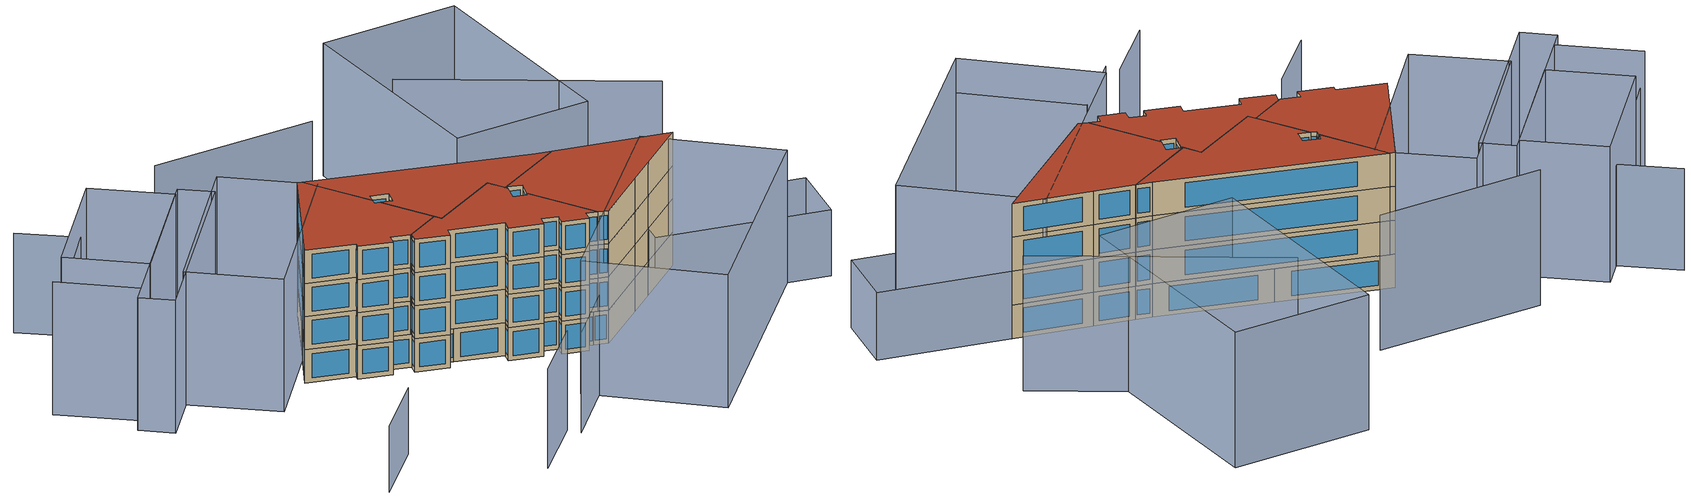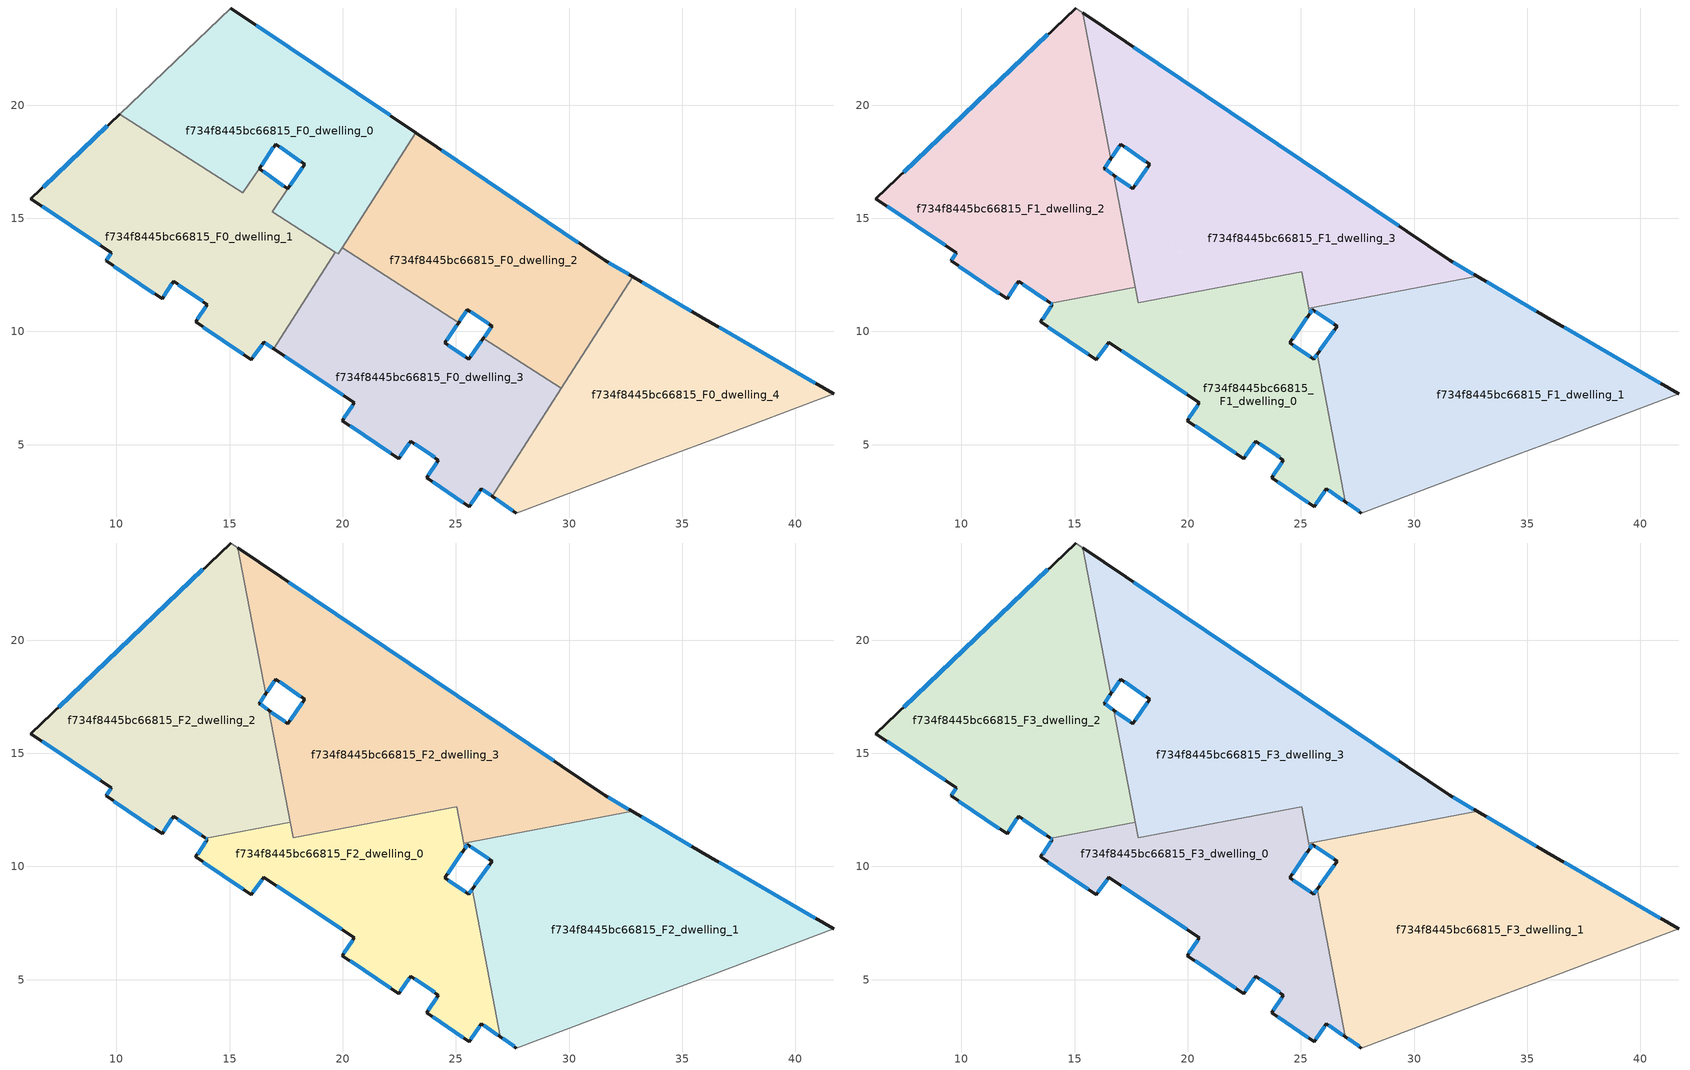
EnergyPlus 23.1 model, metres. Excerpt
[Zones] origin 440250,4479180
f734f8445bc66815_F0_dwelling_0
 floor ground (EU_floor_Construction): 23.23,18.78 19.8,13.43 16.89,15.29 18.31,17.38 17.03,18.28 15.59,16.12 10.14,19.61 15.04,24.29 z0
 wall outside (EU_wall_Construction): 23.23,18.78 15.04,24.29 / 16.31,17.2 17.03,18.28 18.31,17.38 17.58,16.3 z0:3
 wall adiabatic (EU_wall_Construction): 15.04,24.29 10.14,19.61 z0:3
 wall to f734f8445bc66815_F0_dwelling_1 (EU_wall_Construction): 10.14,19.61 15.59,16.12 16.31,17.2 / 17.58,16.3 16.89,15.29 19.68,13.51 z0:3
 wall to f734f8445bc66815_F0_dwelling_2 (EU_wall_Construction): 19.97,13.69 23.23,18.78 z0:3
 wall to f734f8445bc66815_F0_dwelling_3 (EU_wall_Construction): 19.68,13.51 19.8,13.43 19.97,13.69 z0:3
 window (EU_Window_Construction): 22.09,19.54 16.18,23.53 / 17.21,18.16 18.14,17.51 / 18.21,17.23 17.68,16.45 / 16.41,17.35 16.93,18.13 z0.42:2.58
f734f8445bc66815_F0_dwelling_1
 floor ground (EU_floor_Construction): 17.58,16.3 16.89,15.29 19.68,13.51 16.95,9.24 16.52,9.53 15.96,8.76 13.5,10.43 14.02,11.19 12.52,12.21 12.02,11.44 9.55,13.11 9.78,13.48 6.22,15.86 10.14,19.61 15.59,16.12 16.31,17.2 z0
 wall outside (EU_wall_Construction): 10.14,19.61 6.22,15.86 9.78,13.48 9.55,13.11 12.02,11.44 12.52,12.21 14.02,11.19 13.5,10.43 15.96,8.76 16.52,9.53 16.95,9.24 / 17.58,16.3 16.31,17.2 z0:3
 wall to f734f8445bc66815_F0_dwelling_3 (EU_wall_Construction): 16.95,9.24 19.68,13.51 z0:3
 window (EU_Window_Construction): 16.03,8.86 16.44,9.42 / 13.84,10.2 15.62,8.99 / 13.95,11.09 13.57,10.53 / 12.73,12.07 13.81,11.33 / 12.09,11.55 12.45,12.11 / 9.89,12.88 11.68,11.67 / 9.75,13.43 9.58,13.16 / 6.71,15.53 9.28,13.81 / 9.6,19.09 6.76,16.38 / 17.4,16.43 16.49,17.08 / 16.58,9.49 16.89,9.28 z0.42:2.58
f734f8445bc66815_F0_dwelling_2
 floor ground (EU_floor_Construction): 31.58,13.15 32.82,12.42 29.66,7.49 26.22,9.7 26.6,10.24 25.51,10.97 25.12,10.39 19.97,13.69 23.23,18.78 z0
 wall outside (EU_wall_Construction): 32.82,12.42 31.58,13.15 23.23,18.78 / 25.12,10.39 25.51,10.97 26.6,10.24 26.22,9.7 z0:3
 wall to f734f8445bc66815_F0_dwelling_3 (EU_wall_Construction): 26.22,9.7 29.66,7.49 / 19.97,13.69 25.12,10.39 z0:3
 wall to f734f8445bc66815_F0_dwelling_4 (EU_wall_Construction): 29.66,7.49 32.82,12.42 z0:3
 window (EU_Window_Construction): 32.64,12.52 31.75,13.05 / 26.55,10.16 26.27,9.77 / 25.66,10.86 26.45,10.34 / 25.18,10.47 25.46,10.89 / 30.42,13.93 24.38,18 z0.42:2.58
f734f8445bc66815_F0_dwelling_3
 floor ground (EU_floor_Construction): 26.22,9.7 29.66,7.49 26.61,2.72 26.12,3.06 25.59,2.26 23.71,3.53 24.23,4.32 23.01,5.16 22.47,4.38 19.98,6.06 20.52,6.84 16.95,9.24 19.68,13.51 19.8,13.43 19.97,13.69 25.12,10.39 24.52,9.5 25.56,8.78 z0
 wall outside (EU_wall_Construction): 16.95,9.24 20.52,6.84 19.98,6.06 22.47,4.38 23.01,5.16 24.23,4.32 23.71,3.53 25.59,2.26 26.12,3.06 26.61,2.72 / 26.22,9.7 25.56,8.78 24.52,9.5 25.12,10.39 z0:3
 wall to f734f8445bc66815_F0_dwelling_4 (EU_wall_Construction): 26.61,2.72 29.66,7.49 z0:3
 window (EU_Window_Construction): 22.55,4.49 22.93,5.05 / 20.33,5.83 22.13,4.62 / 20.44,6.73 20.05,6.17 / 17.44,8.91 20.02,7.18 / 24.6,9.62 25.04,10.27 / 25.42,8.88 24.66,9.4 / 26.12,9.57 25.65,8.91 / 26.19,3.01 26.54,2.76 / 25.67,2.37 26.05,2.95 / 23.97,3.36 25.33,2.44 / 24.16,4.21 23.78,3.64 / 23.18,5.04 24.06,4.43 z0.42:2.58
f734f8445bc66815_F0_dwelling_4
 floor ground (EU_floor_Construction): 41.69,7.24 36.34,5.22 33.35,4.11 27.67,1.98 26.61,2.72 32.82,12.42 35.82,10.65 z0
 wall outside (EU_wall_Construction): 26.61,2.72 27.67,1.98 / 41.69,7.24 35.82,10.65 32.82,12.42 z0:3
 wall adiabatic (EU_wall_Construction): 27.67,1.98 33.35,4.11 36.34,5.22 41.69,7.24 z0:3
 window (EU_Window_Construction): 26.76,2.61 27.52,2.08 / 35.4,10.9 33.23,12.17 / 40.88,7.71 36.64,10.18 z0.42:2.58
f734f8445bc66815_F1_dwelling_0
 floor to f734f8445bc66815_F0_dwelling_3 (EU_floor_Construction): 25.12,10.39 24.52,9.5 25.56,8.78 25.72,9 26.85,3.09 26.61,2.72 26.12,3.06 25.59,2.26 23.71,3.53 24.23,4.32 23.01,5.16 22.47,4.38 19.98,6.06 20.52,6.84 16.95,9.24 18.3,11.36 22.4,12.14 z3
 floor to f734f8445bc66815_F0_dwelling_4 (EU_floor_Construction): 26.85,3.09 26.97,2.47 26.61,2.72 z3
 floor to f734f8445bc66815_F0_dwelling_1 (EU_floor_Construction): 18.3,11.36 16.95,9.24 16.52,9.53 15.96,8.76 13.5,10.43 14.02,11.19 13.94,11.24 17.67,11.95 17.8,11.26 z3
 floor to f734f8445bc66815_F0_dwelling_2 (EU_floor_Construction): 25.03,12.64 25.38,10.78 25.12,10.39 22.4,12.14 z3
 wall outside (EU_wall_Construction): 13.94,11.24 14.02,11.19 13.51,10.45 13.5,10.43 15.96,8.76 16.52,9.53 20.52,6.84 19.98,6.06 22.47,4.38 23.01,5.16 24.23,4.32 23.71,3.53 25.59,2.26 26.12,3.06 26.97,2.47 / 25.56,8.78 24.52,9.5 25.39,10.78 / 25.56,8.78 25.72,9 z3:6
 wall to f734f8445bc66815_F1_dwelling_2 (EU_wall_Construction): 17.67,11.95 13.94,11.24 z3:6
 wall to f734f8445bc66815_F1_dwelling_3 (EU_wall_Construction): 17.81,11.26 17.67,11.95 / 25.34,11.02 25.03,12.64 17.8,11.26 z3:6
 wall to f734f8445bc66815_F1_dwelling_1 (EU_wall_Construction): 26.97,2.47 25.72,9 / 25.39,10.78 25.34,11.02 z3:6
 window (EU_Window_Construction): 23.18,5.04 24.06,4.43 / 22.55,4.49 22.93,5.05 / 20.33,5.83 22.13,4.62 / 20.44,6.73 20.05,6.17 / 17.08,9.16 19.96,7.22 / 16.03,8.86 16.44,9.42 / 13.84,10.2 15.62,8.99 / 13.95,11.09 13.58,10.55 / 13.95,11.23 14.01,11.2 / 24.64,9.68 25.26,10.6 / 25.42,8.88 24.66,9.4 / 25.59,8.81 25.7,8.97 / 26.24,2.98 26.85,2.55 / 25.67,2.37 26.05,2.95 / 23.97,3.36 25.33,2.44 / 24.16,4.21 23.78,3.64 z3.42:5.58
f734f8445bc66815_F1_dwelling_1
 floor to f734f8445bc66815_F0_dwelling_4 (EU_floor_Construction): 41.69,7.24 36.34,5.22 33.35,4.11 27.67,1.98 26.97,2.47 26.85,3.09 32.82,12.42 35.82,10.65 z3
 floor to f734f8445bc66815_F0_dwelling_3 (EU_floor_Construction): 29.66,7.49 26.85,3.09 25.72,9 26.22,9.7 z3
 floor to f734f8445bc66815_F0_dwelling_2 (EU_floor_Construction): 32.82,12.42 29.66,7.49 26.22,9.7 26.6,10.24 25.51,10.97 25.38,10.78 25.34,11.02 32.78,12.44 z3
 wall outside (EU_wall_Construction): 25.51,10.97 26.6,10.24 25.72,9 / 25.51,10.97 25.39,10.78 / 41.69,7.24 35.82,10.65 32.78,12.44 / 26.97,2.47 27.67,1.98 z3:6
 wall to f734f8445bc66815_F1_dwelling_3 (EU_wall_Construction): 32.78,12.44 25.34,11.02 z3:6
 wall adiabatic (EU_wall_Construction): 27.67,1.98 33.35,4.11 36.34,5.22 41.69,7.24 z3:6
 window (EU_Window_Construction): 26.48,10.07 25.84,9.17 / 25.66,10.86 26.45,10.34 / 25.49,10.94 25.4,10.8 / 35.4,10.9 33.21,12.19 / 40.88,7.71 36.64,10.18 / 27.07,2.4 27.57,2.05 z3.42:5.58
f734f8445bc66815_F1_dwelling_2
 floor to f734f8445bc66815_F0_dwelling_1 (EU_floor_Construction): 16.31,17.2 16.73,16.9 17,15.46 16.89,15.29 17.06,15.18 17.67,11.95 13.94,11.24 12.52,12.21 12.02,11.44 9.55,13.11 9.78,13.48 6.22,15.86 10.14,19.61 15.59,16.12 z3
 floor to f734f8445bc66815_F0_dwelling_0 (EU_floor_Construction): 17,15.46 17.06,15.18 16.89,15.29 z3; 15.36,24.08 16.59,17.63 15.59,16.12 10.14,19.61 15.04,24.29 z3
 wall outside (EU_wall_Construction): 15.04,24.29 6.22,15.86 9.78,13.48 9.55,13.11 12.02,11.44 12.52,12.21 13.94,11.24 / 16.73,16.9 16.31,17.2 16.59,17.62 z3:6
 wall adiabatic (EU_wall_Construction): 15.36,24.08 15.04,24.29 z3:6
 wall to f734f8445bc66815_F1_dwelling_3 (EU_wall_Construction): 16.59,17.62 15.36,24.08 / 17.67,11.95 16.73,16.9 z3:6
 window (EU_Window_Construction): 12.09,11.55 12.45,12.11 / 9.89,12.88 11.68,11.67 / 9.75,13.43 9.58,13.16 / 6.71,15.53 9.28,13.81 / 13.82,23.12 7.44,17.03 / 16.35,17.26 16.55,17.56 / 16.67,16.94 16.37,17.16 / 12.72,12.08 13.75,11.38 z3.42:5.58
f734f8445bc66815_F1_dwelling_3
 floor to f734f8445bc66815_F0_dwelling_0 (EU_floor_Construction): 23.23,18.78 19.8,13.43 17.06,15.18 17,15.46 18.31,17.38 17.03,18.28 16.59,17.63 15.36,24.08 z3
 floor to f734f8445bc66815_F0_dwelling_2 (EU_floor_Construction): 31.58,13.15 32.78,12.44 25.34,11.02 25.03,12.64 22.4,12.14 19.97,13.69 23.23,18.78 z3
 floor to f734f8445bc66815_F0_dwelling_1 (EU_floor_Construction): 17.58,16.3 17,15.46 16.73,16.9 z3; 19.68,13.51 18.3,11.36 17.8,11.26 17.06,15.18 z3
 floor to f734f8445bc66815_F0_dwelling_3 (EU_floor_Construction): 22.4,12.14 18.3,11.36 19.68,13.51 19.8,13.43 19.97,13.69 z3
 wall outside (EU_wall_Construction): 16.59,17.62 17.03,18.28 18.31,17.38 17.58,16.3 16.73,16.9 / 32.78,12.44 31.58,13.15 15.36,24.08 z3:6
 window (EU_Window_Construction): 17.46,16.39 16.85,16.82 / 18.21,17.23 17.68,16.45 / 17.21,18.16 18.14,17.51 / 16.65,17.71 16.97,18.19 / 29.33,14.67 17.61,22.56 / 32.62,12.54 31.74,13.05 z3.42:5.58
f734f8445bc66815_F2_dwelling_0
 floor to f734f8445bc66815_F1_dwelling_0 (EU_floor_Construction): 25.03,12.64 25.39,10.78 24.52,9.5 25.56,8.78 25.72,9 26.97,2.47 26.12,3.06 25.59,2.26 23.71,3.53 24.23,4.32 23.01,5.16 22.47,4.38 19.98,6.06 20.52,6.84 16.52,9.53 15.96,8.76 13.5,10.43 13.51,10.45 14.02,11.19 13.94,11.24 17.67,11.95 17.8,11.26 z6
 wall outside (EU_wall_Construction): 13.94,11.24 14.02,11.19 13.51,10.45 13.5,10.43 15.96,8.76 16.52,9.53 20.52,6.84 19.98,6.06 22.47,4.38 23.01,5.16 24.23,4.32 23.71,3.53 25.59,2.26 26.12,3.06 26.97,2.47 / 25.56,8.78 24.52,9.5 25.39,10.78 / 25.56,8.78 25.72,9 z6:9
 wall to f734f8445bc66815_F2_dwelling_2 (EU_wall_Construction): 17.67,11.95 13.94,11.24 z6:9
 wall to f734f8445bc66815_F2_dwelling_3 (EU_wall_Construction): 17.81,11.26 17.67,11.95 / 25.34,11.02 25.03,12.64 17.8,11.26 z6:9
 wall to f734f8445bc66815_F2_dwelling_1 (EU_wall_Construction): 26.97,2.47 25.72,9 / 25.39,10.78 25.34,11.02 z6:9
 window (EU_Window_Construction): 23.18,5.04 24.06,4.43 / 22.55,4.49 22.93,5.05 / 20.33,5.83 22.13,4.62 / 20.44,6.73 20.05,6.17 / 17.08,9.16 19.96,7.22 / 16.03,8.86 16.44,9.42 / 13.84,10.2 15.62,8.99 / 13.95,11.09 13.58,10.55 / 13.95,11.23 14.01,11.2 / 24.64,9.68 25.26,10.6 / 25.42,8.88 24.66,9.4 / 25.59,8.81 25.7,8.97 / 26.24,2.98 26.85,2.55 / 25.67,2.37 26.05,2.95 / 23.97,3.36 25.33,2.44 / 24.16,4.21 23.78,3.64 z6.42:8.58
f734f8445bc66815_F2_dwelling_1
 floor to f734f8445bc66815_F1_dwelling_1 (EU_floor_Construction): 41.69,7.24 36.34,5.22 33.35,4.11 27.67,1.98 26.97,2.47 25.72,9 26.6,10.24 25.51,10.97 25.39,10.78 25.34,11.02 32.78,12.44 35.82,10.65 z6
 wall outside (EU_wall_Construction): 25.51,10.97 26.6,10.24 25.72,9 / 25.51,10.97 25.39,10.78 / 41.69,7.24 35.82,10.65 32.78,12.44 / 26.97,2.47 27.67,1.98 z6:9
 wall to f734f8445bc66815_F2_dwelling_3 (EU_wall_Construction): 32.78,12.44 25.34,11.02 z6:9
 wall adiabatic (EU_wall_Construction): 27.67,1.98 33.35,4.11 36.34,5.22 41.69,7.24 z6:9
 window (EU_Window_Construction): 26.48,10.07 25.84,9.17 / 25.66,10.86 26.45,10.34 / 25.49,10.94 25.4,10.8 / 35.4,10.9 33.21,12.19 / 40.88,7.71 36.64,10.18 / 27.07,2.4 27.57,2.05 z6.42:8.58
f734f8445bc66815_F2_dwelling_2
 floor to f734f8445bc66815_F1_dwelling_2 (EU_floor_Construction): 15.36,24.08 16.59,17.62 16.31,17.2 16.73,16.9 17.67,11.95 13.94,11.24 12.52,12.21 12.02,11.44 9.55,13.11 9.78,13.48 6.22,15.86 15.04,24.29 z6
 wall outside (EU_wall_Construction): 15.04,24.29 6.22,15.86 9.78,13.48 9.55,13.11 12.02,11.44 12.52,12.21 13.94,11.24 / 16.73,16.9 16.31,17.2 16.59,17.62 z6:9
 wall adiabatic (EU_wall_Construction): 15.36,24.08 15.04,24.29 z6:9
 wall to f734f8445bc66815_F2_dwelling_3 (EU_wall_Construction): 16.59,17.62 15.36,24.08 / 17.67,11.95 16.73,16.9 z6:9
 window (EU_Window_Construction): 12.09,11.55 12.45,12.11 / 9.89,12.88 11.68,11.67 / 9.75,13.43 9.58,13.16 / 6.71,15.53 9.28,13.81 / 13.82,23.12 7.44,17.03 / 16.35,17.26 16.55,17.56 / 16.67,16.94 16.37,17.16 / 12.72,12.08 13.75,11.38 z6.42:8.58
f734f8445bc66815_F2_dwelling_3
 floor to f734f8445bc66815_F1_dwelling_3 (EU_floor_Construction): 31.58,13.15 32.78,12.44 25.34,11.02 25.03,12.64 17.8,11.26 16.73,16.9 17.58,16.3 18.31,17.38 17.03,18.28 16.59,17.62 15.36,24.08 z6
 wall outside (EU_wall_Construction): 16.59,17.62 17.03,18.28 18.31,17.38 17.58,16.3 16.73,16.9 / 32.78,12.44 31.58,13.15 15.36,24.08 z6:9
 window (EU_Window_Construction): 17.46,16.39 16.85,16.82 / 18.21,17.23 17.68,16.45 / 17.21,18.16 18.14,17.51 / 16.65,17.71 16.97,18.19 / 29.33,14.67 17.61,22.56 / 32.62,12.54 31.74,13.05 z6.42:8.58
f734f8445bc66815_F3_dwelling_0
 floor to f734f8445bc66815_F2_dwelling_0 (EU_floor_Construction): 25.03,12.64 25.39,10.78 24.52,9.5 25.56,8.78 25.72,9 26.97,2.47 26.12,3.06 25.59,2.26 23.71,3.53 24.23,4.32 23.01,5.16 22.47,4.38 19.98,6.06 20.52,6.84 16.52,9.53 15.96,8.76 13.5,10.43 13.51,10.45 14.02,11.19 13.94,11.24 17.67,11.95 17.8,11.26 z9
 wall outside (EU_wall_Construction): 13.94,11.24 14.02,11.19 13.51,10.45 13.5,10.43 15.96,8.76 16.52,9.53 20.52,6.84 19.98,6.06 22.47,4.38 23.01,5.16 24.23,4.32 23.71,3.53 25.59,2.26 26.12,3.06 26.97,2.47 / 25.56,8.78 24.52,9.5 25.39,10.78 / 25.56,8.78 25.72,9 z9:12
 wall to f734f8445bc66815_F3_dwelling_2 (EU_wall_Construction): 17.67,11.95 13.94,11.24 z9:12
 wall to f734f8445bc66815_F3_dwelling_3 (EU_wall_Construction): 17.81,11.26 17.67,11.95 / 25.34,11.02 25.03,12.64 17.8,11.26 z9:12
 wall to f734f8445bc66815_F3_dwelling_1 (EU_wall_Construction): 26.97,2.47 25.72,9 / 25.39,10.78 25.34,11.02 z9:12
 window (EU_Window_Construction): 23.18,5.04 24.06,4.43 / 22.55,4.49 22.93,5.05 / 20.33,5.83 22.13,4.62 / 20.44,6.73 20.05,6.17 / 17.08,9.16 19.96,7.22 / 16.03,8.86 16.44,9.42 / 13.84,10.2 15.62,8.99 / 13.95,11.09 13.58,10.55 / 13.95,11.23 14.01,11.2 / 24.64,9.68 25.26,10.6 / 25.42,8.88 24.66,9.4 / 25.59,8.81 25.7,8.97 / 26.24,2.98 26.85,2.55 / 25.67,2.37 26.05,2.95 / 23.97,3.36 25.33,2.44 / 24.16,4.21 23.78,3.64 z9.42:11.58
 roof outside (EU_roof_Construction): 26.97,2.47 25.72,9 25.56,8.78 24.52,9.5 25.39,10.78 25.03,12.64 17.8,11.26 17.67,11.95 13.94,11.24 14.02,11.19 13.51,10.45 13.5,10.43 15.96,8.76 16.52,9.53 20.52,6.84 19.98,6.06 22.47,4.38 23.01,5.16 24.23,4.32 23.71,3.53 25.59,2.26 26.12,3.06 z12
f734f8445bc66815_F3_dwelling_1
 floor to f734f8445bc66815_F2_dwelling_1 (EU_floor_Construction): 41.69,7.24 36.34,5.22 33.35,4.11 27.67,1.98 26.97,2.47 25.72,9 26.6,10.24 25.51,10.97 25.39,10.78 25.34,11.02 32.78,12.44 35.82,10.65 z9
 wall outside (EU_wall_Construction): 25.51,10.97 26.6,10.24 25.72,9 / 25.51,10.97 25.39,10.78 / 41.69,7.24 35.82,10.65 32.78,12.44 / 26.97,2.47 27.67,1.98 z9:12
 wall to f734f8445bc66815_F3_dwelling_3 (EU_wall_Construction): 32.78,12.44 25.34,11.02 z9:12
 wall adiabatic (EU_wall_Construction): 27.67,1.98 33.35,4.11 36.34,5.22 41.69,7.24 z9:12
 window (EU_Window_Construction): 26.48,10.07 25.84,9.17 / 25.66,10.86 26.45,10.34 / 25.49,10.94 25.4,10.8 / 35.4,10.9 33.21,12.19 / 40.88,7.71 36.64,10.18 / 27.07,2.4 27.57,2.05 z9.42:11.58
 roof outside (EU_roof_Construction): 41.69,7.24 35.82,10.65 32.78,12.44 25.34,11.02 25.39,10.78 25.51,10.97 26.6,10.24 25.72,9 26.97,2.47 27.67,1.98 33.35,4.11 36.34,5.22 z12
f734f8445bc66815_F3_dwelling_2
 floor to f734f8445bc66815_F2_dwelling_2 (EU_floor_Construction): 15.36,24.08 16.59,17.62 16.31,17.2 16.73,16.9 17.67,11.95 13.94,11.24 12.52,12.21 12.02,11.44 9.55,13.11 9.78,13.48 6.22,15.86 15.04,24.29 z9
 wall outside (EU_wall_Construction): 15.04,24.29 6.22,15.86 9.78,13.48 9.55,13.11 12.02,11.44 12.52,12.21 13.94,11.24 / 16.73,16.9 16.31,17.2 16.59,17.62 z9:12
 wall adiabatic (EU_wall_Construction): 15.36,24.08 15.04,24.29 z9:12
 wall to f734f8445bc66815_F3_dwelling_3 (EU_wall_Construction): 16.59,17.62 15.36,24.08 / 17.67,11.95 16.73,16.9 z9:12
 window (EU_Window_Construction): 12.09,11.55 12.45,12.11 / 9.89,12.88 11.68,11.67 / 9.75,13.43 9.58,13.16 / 6.71,15.53 9.28,13.81 / 13.82,23.12 7.44,17.03 / 16.35,17.26 16.55,17.56 / 16.67,16.94 16.37,17.16 / 12.72,12.08 13.75,11.38 z9.42:11.58
 roof outside (EU_roof_Construction): 17.67,11.95 16.73,16.9 16.31,17.2 16.59,17.62 15.36,24.08 15.04,24.29 6.22,15.86 9.78,13.48 9.55,13.11 12.02,11.44 12.52,12.21 13.94,11.24 z12
f734f8445bc66815_F3_dwelling_3
 floor to f734f8445bc66815_F2_dwelling_3 (EU_floor_Construction): 31.58,13.15 32.78,12.44 25.34,11.02 25.03,12.64 17.8,11.26 16.73,16.9 17.58,16.3 18.31,17.38 17.03,18.28 16.59,17.62 15.36,24.08 z9
 wall outside (EU_wall_Construction): 16.59,17.62 17.03,18.28 18.31,17.38 17.58,16.3 16.73,16.9 / 32.78,12.44 31.58,13.15 15.36,24.08 z9:12
 window (EU_Window_Construction): 17.46,16.39 16.85,16.82 / 18.21,17.23 17.68,16.45 / 17.21,18.16 18.14,17.51 / 16.65,17.71 16.97,18.19 / 29.33,14.67 17.61,22.56 / 32.62,12.54 31.74,13.05 z9.42:11.58
 roof outside (EU_roof_Construction): 32.78,12.44 31.58,13.15 15.36,24.08 16.59,17.62 17.03,18.28 18.31,17.38 17.58,16.3 16.73,16.9 17.8,11.26 25.03,12.64 25.34,11.02 z12
shading: -4.16,-2.1 2.03,1.21 / 38.52,9.05 51.61,1.6 / 51.61,1.6 48.59,-3.71 / 48.59,-3.71 35.5,3.74 / 35.5,3.74 38.52,9.05 z0:6; 7.43,-9.01 13.68,-5.7 / 14.04,-6.89 20.16,-3.53 / 20.16,-3.53 25.28,-12.85 / -2.28,39.59 0.67,35.02 / 0.67,35.02 -10.72,27.7 z0:9; -11.39,27.58 -7.56,21.43 / 48.07,13.88 34.16,30.63 / 24.17,30.61 9.84,35 / 45.32,-1.85 25.22,-12.91 / 25.22,-12.91 19.35,-2.24 / 19.35,-2.24 39.44,8.82 / 39.44,8.82 45.32,-1.85 / -3.15,20.76 11.56,29.9 / 11.56,29.9 15.93,22.88 / 15.93,22.88 1.22,13.73 / 1.22,13.73 -3.15,20.76 / -9.06,20.52 7.82,30.85 / 7.82,30.85 9.44,28.2 / 9.44,28.2 -7.44,17.87 / -7.44,17.87 -9.06,20.52 / -7.61,29.91 3.15,36.55 / 3.15,36.55 6.99,30.34 / 6.99,30.34 -3.77,23.7 / -3.77,23.7 -7.61,29.91 / 47.36,35.48 41.48,16.13 / 41.48,16.13 29.54,19.76 / 29.54,19.76 35.41,39.11 / 35.41,39.11 47.36,35.48 z0:12
[Building]
EU S2 Campaign: North Axis=0; Terrain=City; Solar Distribution=FullExterior
[Site:Location]
Madrid: Latitude=40.5; Longitude=-3.5; Time Zone=1; Elevation=609
[SizingPeriod:WeatherFileDays]
AnnualSizingPeriod: Begin Month=1; Begin Day of Month=1; End Month=12; End Day of Month=31; Day of Week for Start Day=Monday; Use Weather File Daylight Saving Period=No; Use Weather File Rain and Snow Indicators=No
[MATERIAL]
EU_InternalMass_Material: Roughness=MediumRough; Thickness=0.1; Conductivity=1; Density=1800; Specific Heat=900; Thermal Absorptance=0.9; Solar Absorptance=0.7; Visible Absorptance=0.7
[MATERIAL:NOMASS] Roughness=MediumRough; Thermal Absorptance=0.9; Solar Absorptance=0.7; Visible Absorptance=0.7
Name | Thermal Resistance
EU_wall_NoMass | 1.60022
EU_roof_NoMass | 1.57597
EU_floor_NoMass | 0.470652
[WINDOWMATERIAL:SIMPLEGLAZINGSYSTEM]
EU_Window_SimpleGlazing: UFactor=3.28802; Solar Heat Gain Coefficient=0.85; Visible Transmittance=0.85
[CONSTRUCTION]
EU_wall_Construction: EU_wall_NoMass
EU_roof_Construction: EU_roof_NoMass
EU_floor_Construction: EU_floor_NoMass
EU_InternalMass_Construction: EU_InternalMass_Material
EU_Window_Construction: EU_Window_SimpleGlazing
[ZONE] Type=1; Multiplier=1; Ceiling Height=autocalculate; Floor Area=autocalculate; Part of Total Floor Area=Yes
Name | Volume
f734f8445bc66815_F0_dwelling_0 | 195.393
f734f8445bc66815_F1_dwelling_0; f734f8445bc66815_F2_dwelling_0; f734f8445bc66815_F3_dwelling_0 | 188.662
f734f8445bc66815_F0_dwelling_1 | 204.797
f734f8445bc66815_F1_dwelling_1; f734f8445bc66815_F2_dwelling_1; f734f8445bc66815_F3_dwelling_1 | 289.919
f734f8445bc66815_F0_dwelling_2 | 201.242
f734f8445bc66815_F1_dwelling_2; f734f8445bc66815_F2_dwelling_2; f734f8445bc66815_F3_dwelling_2 | 243.093
f734f8445bc66815_F0_dwelling_3 | 203.523
f734f8445bc66815_F1_dwelling_3; f734f8445bc66815_F2_dwelling_3; f734f8445bc66815_F3_dwelling_3 | 284.539
f734f8445bc66815_F0_dwelling_4 | 201.239
[INTERNALMASS] Construction=EU_InternalMass_Construction
Name | Zone or ZoneList | Surface Area
f734f8445bc66815_F0_dwelling_0_EU_InternalMass | f734f8445bc66815_F0_dwelling_0 | 65.1351
f734f8445bc66815_F0_dwelling_1_EU_InternalMass | f734f8445bc66815_F0_dwelling_1 | 68.2656
f734f8445bc66815_F0_dwelling_2_EU_InternalMass | f734f8445bc66815_F0_dwelling_2 | 67.0816
f734f8445bc66815_F0_dwelling_3_EU_InternalMass | f734f8445bc66815_F0_dwelling_3 | 67.8415
f734f8445bc66815_F0_dwelling_4_EU_InternalMass | f734f8445bc66815_F0_dwelling_4 | 67.0797
f734f8445bc66815_F1_dwelling_0_EU_InternalMass | f734f8445bc66815_F1_dwelling_0 | 62.8877
f734f8445bc66815_F1_dwelling_1_EU_InternalMass | f734f8445bc66815_F1_dwelling_1 | 96.6386
f734f8445bc66815_F1_dwelling_2_EU_InternalMass | f734f8445bc66815_F1_dwelling_2 | 81.0301
f734f8445bc66815_F1_dwelling_3_EU_InternalMass | f734f8445bc66815_F1_dwelling_3 | 94.8471
f734f8445bc66815_F2_dwelling_0_EU_InternalMass | f734f8445bc66815_F2_dwelling_0 | 62.8877
f734f8445bc66815_F2_dwelling_1_EU_InternalMass | f734f8445bc66815_F2_dwelling_1 | 96.6386
f734f8445bc66815_F2_dwelling_2_EU_InternalMass | f734f8445bc66815_F2_dwelling_2 | 81.0301
f734f8445bc66815_F2_dwelling_3_EU_InternalMass | f734f8445bc66815_F2_dwelling_3 | 94.8471
f734f8445bc66815_F3_dwelling_0_EU_InternalMass | f734f8445bc66815_F3_dwelling_0 | 62.8877
f734f8445bc66815_F3_dwelling_1_EU_InternalMass | f734f8445bc66815_F3_dwelling_1 | 96.6386
f734f8445bc66815_F3_dwelling_2_EU_InternalMass | f734f8445bc66815_F3_dwelling_2 | 81.0301
f734f8445bc66815_F3_dwelling_3_EU_InternalMass | f734f8445bc66815_F3_dwelling_3 | 94.8471
[OTHEREQUIPMENT] Fuel Type=Electricity; Design Level Calculation Method=Watts/Area; Power per Zone Floor Area=1; Fraction Latent=0; Fraction Radiant=0; Fraction Lost=0; Carbon Dioxide Generation Rate=0; EndUse Subcategory=EU_Step8_InternalGains
Name | Zone or ZoneList or Space or SpaceList | Schedule
EU_Step8_InternalGain_f734f8445bc66815_F0_dwelling_0_f000 | f734f8445bc66815_F0_dwelling_0 | EU_Step8_GainSchedule_f734f8445bc66815_F0_dwelling_0_f000
EU_Step8_InternalGain_f734f8445bc66815_F0_dwelling_1_f000 | f734f8445bc66815_F0_dwelling_1 | EU_Step8_GainSchedule_f734f8445bc66815_F0_dwelling_1_f000
EU_Step8_InternalGain_f734f8445bc66815_F0_dwelling_2_f000 | f734f8445bc66815_F0_dwelling_2 | EU_Step8_GainSchedule_f734f8445bc66815_F0_dwelling_2_f000
EU_Step8_InternalGain_f734f8445bc66815_F0_dwelling_3_f000 | f734f8445bc66815_F0_dwelling_3 | EU_Step8_GainSchedule_f734f8445bc66815_F0_dwelling_3_f000
EU_Step8_InternalGain_f734f8445bc66815_F0_dwelling_4_f000 | f734f8445bc66815_F0_dwelling_4 | EU_Step8_GainSchedule_f734f8445bc66815_F0_dwelling_4_f000
EU_Step8_InternalGain_f734f8445bc66815_F1_dwelling_0_f000 | f734f8445bc66815_F1_dwelling_0 | EU_Step8_GainSchedule_f734f8445bc66815_F1_dwelling_0_f000
EU_Step8_InternalGain_f734f8445bc66815_F1_dwelling_1_f000 | f734f8445bc66815_F1_dwelling_1 | EU_Step8_GainSchedule_f734f8445bc66815_F1_dwelling_1_f000
EU_Step8_InternalGain_f734f8445bc66815_F1_dwelling_2_f000 | f734f8445bc66815_F1_dwelling_2 | EU_Step8_GainSchedule_f734f8445bc66815_F1_dwelling_2_f000
EU_Step8_InternalGain_f734f8445bc66815_F1_dwelling_3_f000 | f734f8445bc66815_F1_dwelling_3 | EU_Step8_GainSchedule_f734f8445bc66815_F1_dwelling_3_f000
EU_Step8_InternalGain_f734f8445bc66815_F2_dwelling_0_f000 | f734f8445bc66815_F2_dwelling_0 | EU_Step8_GainSchedule_f734f8445bc66815_F2_dwelling_0_f000
EU_Step8_InternalGain_f734f8445bc66815_F2_dwelling_1_f000 | f734f8445bc66815_F2_dwelling_1 | EU_Step8_GainSchedule_f734f8445bc66815_F2_dwelling_1_f000
EU_Step8_InternalGain_f734f8445bc66815_F2_dwelling_2_f000 | f734f8445bc66815_F2_dwelling_2 | EU_Step8_GainSchedule_f734f8445bc66815_F2_dwelling_2_f000
EU_Step8_InternalGain_f734f8445bc66815_F2_dwelling_3_f000 | f734f8445bc66815_F2_dwelling_3 | EU_Step8_GainSchedule_f734f8445bc66815_F2_dwelling_3_f000
EU_Step8_InternalGain_f734f8445bc66815_F3_dwelling_0_f000 | f734f8445bc66815_F3_dwelling_0 | EU_Step8_GainSchedule_f734f8445bc66815_F3_dwelling_0_f000
EU_Step8_InternalGain_f734f8445bc66815_F3_dwelling_1_f000 | f734f8445bc66815_F3_dwelling_1 | EU_Step8_GainSchedule_f734f8445bc66815_F3_dwelling_1_f000
EU_Step8_InternalGain_f734f8445bc66815_F3_dwelling_2_f000 | f734f8445bc66815_F3_dwelling_2 | EU_Step8_GainSchedule_f734f8445bc66815_F3_dwelling_2_f000
EU_Step8_InternalGain_f734f8445bc66815_F3_dwelling_3_f000 | f734f8445bc66815_F3_dwelling_3 | EU_Step8_GainSchedule_f734f8445bc66815_F3_dwelling_3_f000
[ZONEVENTILATION:DESIGNFLOWRATE] Schedule=EU_AlwaysOn; Design Flow Rate Calculation Method=AirChanges/Hour; Air Changes per Hour=0.480704; Ventilation Type=Natural; Fan Pressure Rise=0; Fan Total Efficiency=1; Constant Term Coefficient=1; Temperature Term Coefficient=0; Velocity Term Coefficient=0; Velocity Squared Term Coefficient=0; Minimum Indoor Temperature=-100; Maximum Indoor Temperature=100; Delta Temperature=-100; Minimum Outdoor Temperature=-100; Maximum Outdoor Temperature=100; Maximum Wind Speed=40
Name | Zone or ZoneList or Space or SpaceList
EU_ConstantAir_f734f8445bc66815_F0_dwelling_0 | f734f8445bc66815_F0_dwelling_0
EU_ConstantAir_f734f8445bc66815_F0_dwelling_1 | f734f8445bc66815_F0_dwelling_1
EU_ConstantAir_f734f8445bc66815_F0_dwelling_2 | f734f8445bc66815_F0_dwelling_2
EU_ConstantAir_f734f8445bc66815_F0_dwelling_3 | f734f8445bc66815_F0_dwelling_3
EU_ConstantAir_f734f8445bc66815_F0_dwelling_4 | f734f8445bc66815_F0_dwelling_4
EU_ConstantAir_f734f8445bc66815_F1_dwelling_0 | f734f8445bc66815_F1_dwelling_0
EU_ConstantAir_f734f8445bc66815_F1_dwelling_1 | f734f8445bc66815_F1_dwelling_1
EU_ConstantAir_f734f8445bc66815_F1_dwelling_2 | f734f8445bc66815_F1_dwelling_2
EU_ConstantAir_f734f8445bc66815_F1_dwelling_3 | f734f8445bc66815_F1_dwelling_3
EU_ConstantAir_f734f8445bc66815_F2_dwelling_0 | f734f8445bc66815_F2_dwelling_0
EU_ConstantAir_f734f8445bc66815_F2_dwelling_1 | f734f8445bc66815_F2_dwelling_1
EU_ConstantAir_f734f8445bc66815_F2_dwelling_2 | f734f8445bc66815_F2_dwelling_2
EU_ConstantAir_f734f8445bc66815_F2_dwelling_3 | f734f8445bc66815_F2_dwelling_3
EU_ConstantAir_f734f8445bc66815_F3_dwelling_0 | f734f8445bc66815_F3_dwelling_0
EU_ConstantAir_f734f8445bc66815_F3_dwelling_1 | f734f8445bc66815_F3_dwelling_1
EU_ConstantAir_f734f8445bc66815_F3_dwelling_2 | f734f8445bc66815_F3_dwelling_2
EU_ConstantAir_f734f8445bc66815_F3_dwelling_3 | f734f8445bc66815_F3_dwelling_3
[HVACTEMPLATE:THERMOSTAT] Constant Heating Setpoint=20; Constant Cooling Setpoint=50
EU_HeatOnly_f734f8445bc66815_F0_dwelling_0; EU_HeatOnly_f734f8445bc66815_F0_dwelling_1; EU_HeatOnly_f734f8445bc66815_F0_dwelling_2; EU_HeatOnly_f734f8445bc66815_F0_dwelling_3; EU_HeatOnly_f734f8445bc66815_F0_dwelling_4; EU_HeatOnly_f734f8445bc66815_F1_dwelling_0; EU_HeatOnly_f734f8445bc66815_F1_dwelling_1; EU_HeatOnly_f734f8445bc66815_F1_dwelling_2; EU_HeatOnly_f734f8445bc66815_F1_dwelling_3; EU_HeatOnly_f734f8445bc66815_F2_dwelling_0; EU_HeatOnly_f734f8445bc66815_F2_dwelling_1; EU_HeatOnly_f734f8445bc66815_F2_dwelling_2; EU_HeatOnly_f734f8445bc66815_F2_dwelling_3; EU_HeatOnly_f734f8445bc66815_F3_dwelling_0; EU_HeatOnly_f734f8445bc66815_F3_dwelling_1; EU_HeatOnly_f734f8445bc66815_F3_dwelling_2; EU_HeatOnly_f734f8445bc66815_F3_dwelling_3
[HVACTEMPLATE:ZONE:IDEALLOADSAIRSYSTEM] System Availability Schedule=EU_AlwaysOn; Maximum Heating Supply Air Temperature=50; Minimum Cooling Supply Air Temperature=13; Maximum Heating Supply Air Humidity Ratio=0.0156; Minimum Cooling Supply Air Humidity Ratio=0.0077; Heating Limit=NoLimit; Cooling Limit=NoLimit; Heating Availability Schedule=EU_AlwaysOn; Cooling Availability Schedule=EU_CoolingOff; Dehumidification Control Type=ConstantSensibleHeatRatio; Cooling Sensible Heat Ratio=0.7; Dehumidification Setpoint=60; Humidification Control Type=None; Humidification Setpoint=30; Outdoor Air Method=None; Outdoor Air Flow Rate per Person=0.00944; Outdoor Air Flow Rate per Zone Floor Area=0; Outdoor Air Flow Rate per Zone=0; Demand Controlled Ventilation Type=None; Outdoor Air Economizer Type=NoEconomizer; Heat Recovery Type=None; Sensible Heat Recovery Effectiveness=0.7; Latent Heat Recovery Effectiveness=0.65
Name | Template Thermostat
f734f8445bc66815_F0_dwelling_0 | EU_HeatOnly_f734f8445bc66815_F0_dwelling_0
f734f8445bc66815_F0_dwelling_1 | EU_HeatOnly_f734f8445bc66815_F0_dwelling_1
f734f8445bc66815_F0_dwelling_2 | EU_HeatOnly_f734f8445bc66815_F0_dwelling_2
f734f8445bc66815_F0_dwelling_3 | EU_HeatOnly_f734f8445bc66815_F0_dwelling_3
f734f8445bc66815_F0_dwelling_4 | EU_HeatOnly_f734f8445bc66815_F0_dwelling_4
f734f8445bc66815_F1_dwelling_0 | EU_HeatOnly_f734f8445bc66815_F1_dwelling_0
f734f8445bc66815_F1_dwelling_1 | EU_HeatOnly_f734f8445bc66815_F1_dwelling_1
f734f8445bc66815_F1_dwelling_2 | EU_HeatOnly_f734f8445bc66815_F1_dwelling_2
f734f8445bc66815_F1_dwelling_3 | EU_HeatOnly_f734f8445bc66815_F1_dwelling_3
f734f8445bc66815_F2_dwelling_0 | EU_HeatOnly_f734f8445bc66815_F2_dwelling_0
f734f8445bc66815_F2_dwelling_1 | EU_HeatOnly_f734f8445bc66815_F2_dwelling_1
f734f8445bc66815_F2_dwelling_2 | EU_HeatOnly_f734f8445bc66815_F2_dwelling_2
f734f8445bc66815_F2_dwelling_3 | EU_HeatOnly_f734f8445bc66815_F2_dwelling_3
f734f8445bc66815_F3_dwelling_0 | EU_HeatOnly_f734f8445bc66815_F3_dwelling_0
f734f8445bc66815_F3_dwelling_1 | EU_HeatOnly_f734f8445bc66815_F3_dwelling_1
f734f8445bc66815_F3_dwelling_2 | EU_HeatOnly_f734f8445bc66815_F3_dwelling_2
f734f8445bc66815_F3_dwelling_3 | EU_HeatOnly_f734f8445bc66815_F3_dwelling_3
[SIZING:ZONE] Zone Cooling Design Supply Air Temperature Input Method=SupplyAirTemperature; Zone Cooling Design Supply Air Temperature=13; Zone Heating Design Supply Air Temperature Input Method=SupplyAirTemperature; Zone Heating Design Supply Air Temperature=50; Zone Cooling Design Supply Air Humidity Ratio=0.008; Zone Heating Design Supply Air Humidity Ratio=0.008; Cooling Design Air Flow Method=DesignDay; Cooling Design Air Flow Rate=0; Cooling Minimum Air Flow per Zone Floor Area=0.000762; Cooling Minimum Air Flow=0; Cooling Minimum Air Flow Fraction=0.2; Heating Design Air Flow Method=DesignDay; Heating Design Air Flow Rate=0; Heating Maximum Air Flow per Zone Floor Area=0.002032; Heating Maximum Air Flow=0.141576; Heating Maximum Air Flow Fraction=0.3; Account for Dedicated Outdoor Air System=No; Dedicated Outdoor Air System Control Strategy=NeutralSupplyAir; Dedicated Outdoor Air Low Setpoint Temperature for Design=autosize; Dedicated Outdoor Air High Setpoint Temperature for Design=autosize; Zone Load Sizing Method=Sensible Load Only No Latent Load; Zone Latent Cooling Design Supply Air Humidity Ratio Input Method=HumidityRatioDifference; Zone Cooling Design Supply Air Humidity Ratio Difference=0.005; Zone Latent Heating Design Supply Air Humidity Ratio Input Method=HumidityRatioDifference; Zone Humidification Design Supply Air Humidity Ratio Difference=0.005
f734f8445bc66815_F0_dwelling_0; f734f8445bc66815_F0_dwelling_1; f734f8445bc66815_F0_dwelling_2; f734f8445bc66815_F0_dwelling_3; f734f8445bc66815_F0_dwelling_4; f734f8445bc66815_F1_dwelling_0; f734f8445bc66815_F1_dwelling_1; f734f8445bc66815_F1_dwelling_2; f734f8445bc66815_F1_dwelling_3; f734f8445bc66815_F2_dwelling_0; f734f8445bc66815_F2_dwelling_1; f734f8445bc66815_F2_dwelling_2; f734f8445bc66815_F2_dwelling_3; f734f8445bc66815_F3_dwelling_0; f734f8445bc66815_F3_dwelling_1; f734f8445bc66815_F3_dwelling_2; f734f8445bc66815_F3_dwelling_3
[SCHEDULE:CONSTANT]
Name | Hourly Value
EU_AlwaysOn | 1
EU_CoolingOff | 0
[SCHEDULE:FILE] Column Number=1; Rows to Skip at Top=0; Number of Hours of Data=8760; Column Separator=Comma; Interpolate to Timestep=No; Minutes per Item=60; Adjust Schedule for Daylight Savings=Yes
Name | File
EU_Step8_GainSchedule_f734f8445bc66815_F0_dwelling_0_f000 | ../../schedules/f734f8445bc66815/f734f8445bc66815_F0_dwelling_0_f000_gain.csv
EU_Step8_GainSchedule_f734f8445bc66815_F0_dwelling_1_f000 | ../../schedules/f734f8445bc66815/f734f8445bc66815_F0_dwelling_1_f000_gain.csv
EU_Step8_GainSchedule_f734f8445bc66815_F0_dwelling_2_f000 | ../../schedules/f734f8445bc66815/f734f8445bc66815_F0_dwelling_2_f000_gain.csv
EU_Step8_GainSchedule_f734f8445bc66815_F0_dwelling_3_f000 | ../../schedules/f734f8445bc66815/f734f8445bc66815_F0_dwelling_3_f000_gain.csv
EU_Step8_GainSchedule_f734f8445bc66815_F0_dwelling_4_f000 | ../../schedules/f734f8445bc66815/f734f8445bc66815_F0_dwelling_4_f000_gain.csv
EU_Step8_GainSchedule_f734f8445bc66815_F1_dwelling_0_f000 | ../../schedules/f734f8445bc66815/f734f8445bc66815_F1_dwelling_0_f000_gain.csv
EU_Step8_GainSchedule_f734f8445bc66815_F1_dwelling_1_f000 | ../../schedules/f734f8445bc66815/f734f8445bc66815_F1_dwelling_1_f000_gain.csv
EU_Step8_GainSchedule_f734f8445bc66815_F1_dwelling_2_f000 | ../../schedules/f734f8445bc66815/f734f8445bc66815_F1_dwelling_2_f000_gain.csv
EU_Step8_GainSchedule_f734f8445bc66815_F1_dwelling_3_f000 | ../../schedules/f734f8445bc66815/f734f8445bc66815_F1_dwelling_3_f000_gain.csv
EU_Step8_GainSchedule_f734f8445bc66815_F2_dwelling_0_f000 | ../../schedules/f734f8445bc66815/f734f8445bc66815_F2_dwelling_0_f000_gain.csv
EU_Step8_GainSchedule_f734f8445bc66815_F2_dwelling_1_f000 | ../../schedules/f734f8445bc66815/f734f8445bc66815_F2_dwelling_1_f000_gain.csv
EU_Step8_GainSchedule_f734f8445bc66815_F2_dwelling_2_f000 | ../../schedules/f734f8445bc66815/f734f8445bc66815_F2_dwelling_2_f000_gain.csv
EU_Step8_GainSchedule_f734f8445bc66815_F2_dwelling_3_f000 | ../../schedules/f734f8445bc66815/f734f8445bc66815_F2_dwelling_3_f000_gain.csv
EU_Step8_GainSchedule_f734f8445bc66815_F3_dwelling_0_f000 | ../../schedules/f734f8445bc66815/f734f8445bc66815_F3_dwelling_0_f000_gain.csv
EU_Step8_GainSchedule_f734f8445bc66815_F3_dwelling_1_f000 | ../../schedules/f734f8445bc66815/f734f8445bc66815_F3_dwelling_1_f000_gain.csv
EU_Step8_GainSchedule_f734f8445bc66815_F3_dwelling_2_f000 | ../../schedules/f734f8445bc66815/f734f8445bc66815_F3_dwelling_2_f000_gain.csv
EU_Step8_GainSchedule_f734f8445bc66815_F3_dwelling_3_f000 | ../../schedules/f734f8445bc66815/f734f8445bc66815_F3_dwelling_3_f000_gain.csv
